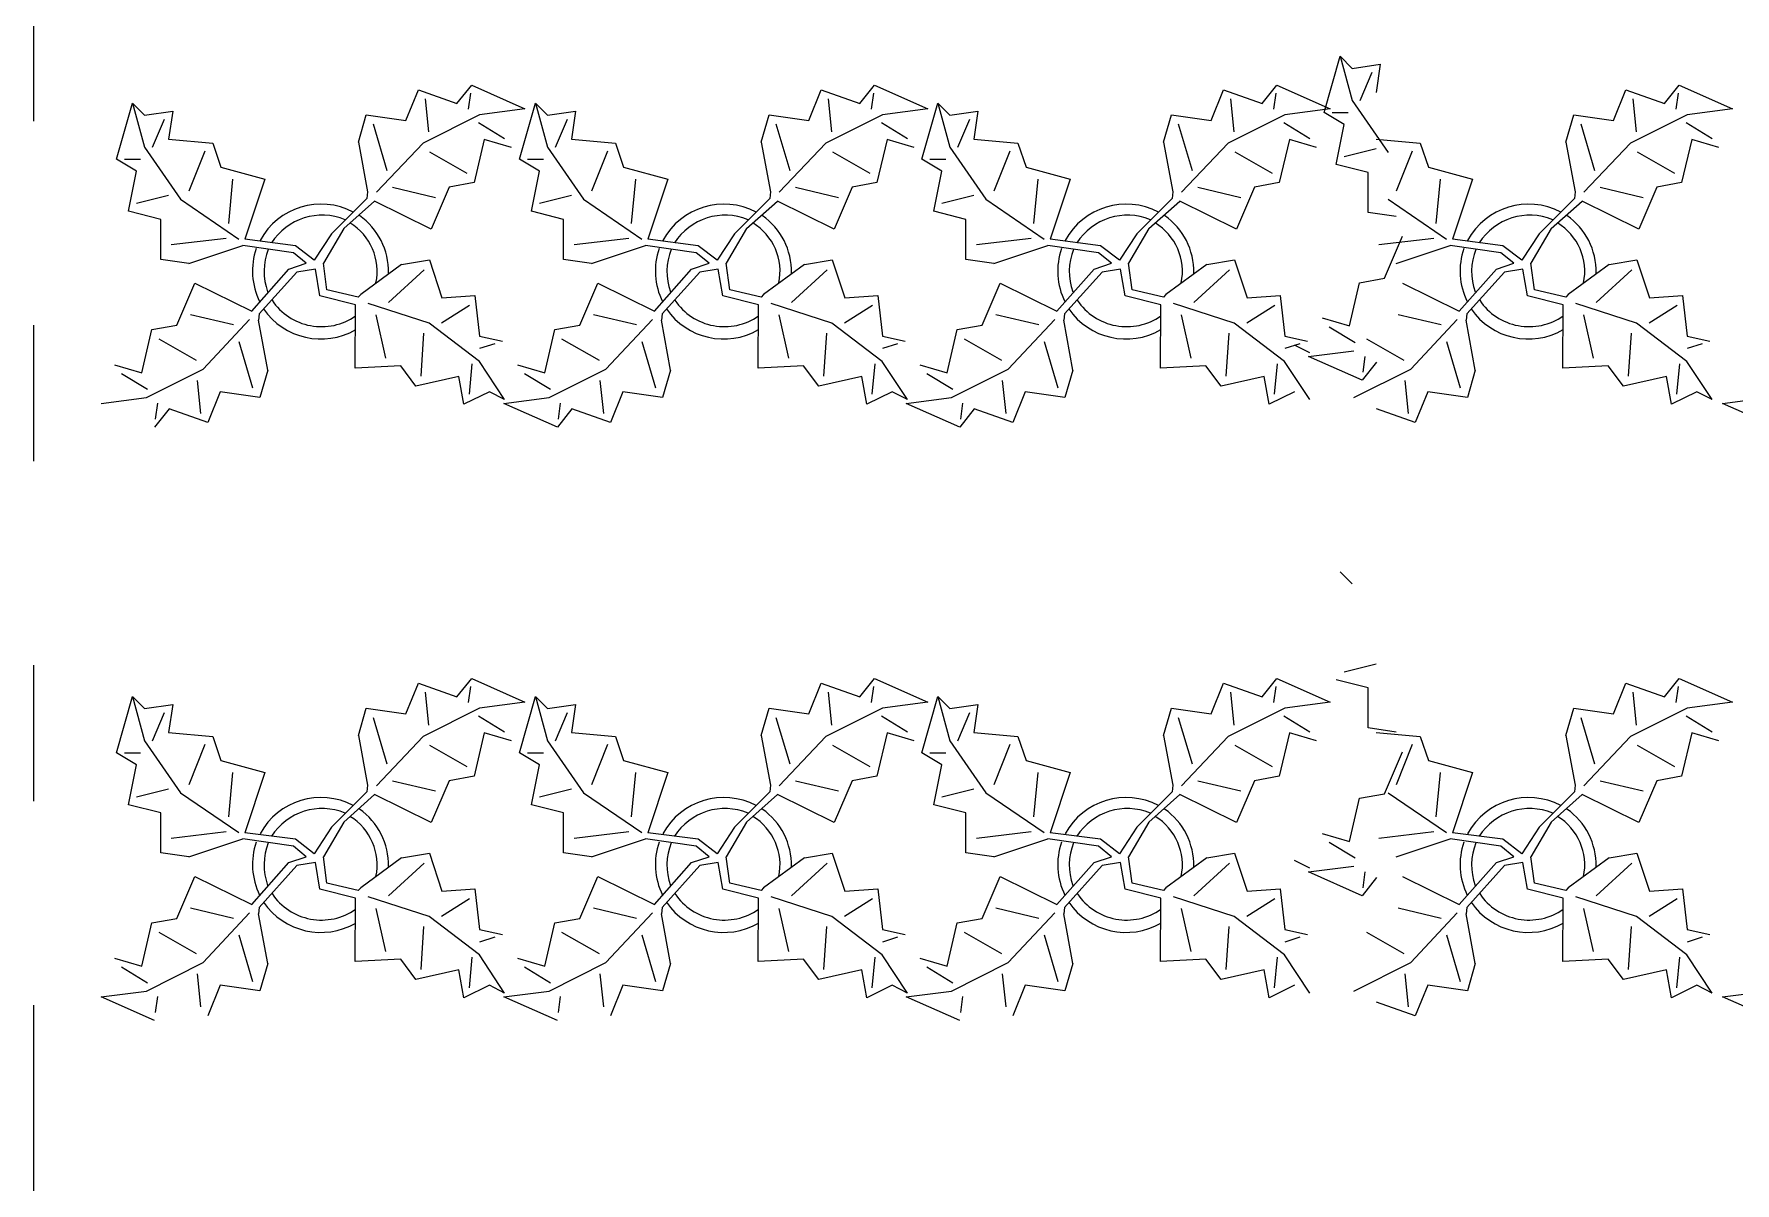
# Model space of a CAD drawing. Header units: inches. Extents: x 8624 to 20537, y 780 to 7738.
# Drawn here: x 9163.5 to 9313.6, y 7158.1 to 7259.5 of the extents above; entities that cross this region are included whole.
import ezdxf

# ---------------------------------------------------------------- set-up
doc = ezdxf.new("R2010")
doc.units = ezdxf.units.IN
doc.header["$MEASUREMENT"] = 0
doc.linetypes.add('ACAD_ISO03W100', pattern=[30, 12, -18])

msp = doc.modelspace()

# ---------------------------------------------------------------- linework, layer by layer
at = {"color": 2, "linetype": 'ACAD_ISO03W100'}
msp.add_line((9163.53, 7161.82), (9163.53, 7721.3), dxfattribs=at)
at = {"color": 114, "linetype": 'Continuous'}
for p, q in [((9277.36, 7252.6), (9278.78, 7257.55)), ((9278.78, 7257.55), (9279.84, 7253.66)), ((9278.78, 7257.55), (9279.84, 7256.49)), ((9279.84, 7256.49), (9282.31, 7256.85)), ((9282.31, 7256.85), (9281.96, 7254.37)), ((9200.85, 7253.4), (9202.15, 7255)), ((9202.15, 7255), (9206.85, 7252.91)), ((9236.4, 7253.4), (9237.69, 7255)), ((9237.69, 7255), (9242.4, 7252.91)), ((9271.9, 7253.4), (9273.19, 7255)), ((9273.19, 7255), (9277.9, 7252.91)), ((9280.55, 7253.66), (9281.61, 7256.14)), ((9307.4, 7253.4), (9308.69, 7255)), ((9308.69, 7255), (9313.4, 7252.91)), ((9170.82, 7248.47), (9172.23, 7253.42)), ((9172.23, 7253.42), (9173.29, 7249.53)), ((9172.23, 7253.42), (9173.29, 7252.36)), ((9196.35, 7251.89), (9197.45, 7254.59)), ((9197.45, 7254.59), (9200.85, 7253.4)), ((9198.05, 7253.79), (9198.35, 7250.89)), ((9202.05, 7254.3), (9201.85, 7252.9)), ((9206.36, 7248.47), (9207.78, 7253.42)), ((9207.78, 7253.42), (9208.84, 7249.53)), ((9207.78, 7253.42), (9208.84, 7252.36)), ((9231.9, 7251.89), (9232.99, 7254.59)), ((9232.99, 7254.59), (9236.4, 7253.4)), ((9233.59, 7253.79), (9233.9, 7250.89)), ((9237.59, 7254.3), (9237.4, 7252.9)), ((9241.86, 7248.47), (9243.28, 7253.42)), ((9243.28, 7253.42), (9244.34, 7249.53)), ((9243.28, 7253.42), (9244.34, 7252.36)), ((9267.4, 7251.89), (9268.49, 7254.59)), ((9268.49, 7254.59), (9271.9, 7253.4)), ((9269.09, 7253.79), (9269.4, 7250.89)), ((9273.09, 7254.3), (9272.9, 7252.9)), ((9279.84, 7253.66), (9283.02, 7249.07)), ((9302.9, 7251.89), (9303.99, 7254.59)), ((9303.99, 7254.59), (9307.4, 7253.4)), ((9304.59, 7253.79), (9304.9, 7250.89)), ((9308.59, 7254.3), (9308.4, 7252.9)), ((9173.29, 7252.36), (9175.77, 7252.71)), ((9174, 7249.53), (9175.06, 7252)), ((9175.77, 7252.71), (9175.41, 7250.23)), ((9192.16, 7249.98), (9192.85, 7252.38)), ((9192.85, 7252.38), (9196.35, 7251.89)), ((9202.85, 7252.4), (9197.86, 7249.89)), ((9206.85, 7252.91), (9202.85, 7252.4)), ((9208.84, 7252.36), (9211.31, 7252.71)), ((9209.55, 7249.53), (9210.61, 7252)), ((9211.31, 7252.71), (9210.96, 7250.23)), ((9227.7, 7249.98), (9228.4, 7252.38)), ((9228.4, 7252.38), (9231.9, 7251.89)), ((9238.4, 7252.4), (9233.4, 7249.89)), ((9242.4, 7252.91), (9238.4, 7252.4)), ((9244.34, 7252.36), (9246.81, 7252.71)), ((9245.05, 7249.53), (9246.11, 7252)), ((9246.81, 7252.71), (9246.46, 7250.23)), ((9263.2, 7249.98), (9263.9, 7252.38)), ((9263.9, 7252.38), (9267.4, 7251.89)), ((9273.9, 7252.4), (9268.9, 7249.89)), ((9277.9, 7252.91), (9273.9, 7252.4)), ((9279.13, 7251.54), (9277.36, 7252.6)), ((9278.07, 7252.6), (9279.49, 7252.6)), ((9298.7, 7249.98), (9299.4, 7252.38)), ((9299.4, 7252.38), (9302.9, 7251.89)), ((9309.4, 7252.4), (9304.4, 7249.89)), ((9313.4, 7252.91), (9309.4, 7252.4)), ((9193.45, 7251.58), (9194.66, 7247.48)), ((9202.75, 7251.7), (9205.06, 7250.31)), ((9229, 7251.58), (9230.21, 7247.48)), ((9238.3, 7251.7), (9240.6, 7250.31)), ((9264.5, 7251.58), (9265.71, 7247.48)), ((9273.8, 7251.7), (9276.1, 7250.31)), ((9278.42, 7248.01), (9279.13, 7251.54)), ((9300, 7251.58), (9301.21, 7247.48)), ((9309.3, 7251.7), (9311.6, 7250.31)), ((9173.29, 7249.53), (9176.47, 7244.93)), ((9175.41, 7250.23), (9179.3, 7249.88)), ((9178.6, 7249.17), (9177.18, 7245.64)), ((9179.3, 7249.88), (9180.01, 7247.76)), ((9192.16, 7249.98), (9192.97, 7245.58)), ((9197.86, 7249.89), (9193.75, 7245.55)), ((9201.76, 7247.2), (9198.46, 7249.09)), ((9203.26, 7250.2), (9202.36, 7246.4)), ((9205.66, 7249.51), (9203.26, 7250.2)), ((9208.84, 7249.53), (9212.02, 7244.93)), ((9210.96, 7250.23), (9214.85, 7249.88)), ((9214.14, 7249.17), (9212.73, 7245.64)), ((9214.85, 7249.88), (9215.56, 7247.76)), ((9227.7, 7249.98), (9228.51, 7245.58)), ((9233.4, 7249.89), (9229.29, 7245.55)), ((9237.31, 7247.2), (9234.01, 7249.09)), ((9238.8, 7250.2), (9237.91, 7246.4)), ((9241.2, 7249.51), (9238.8, 7250.2)), ((9244.34, 7249.53), (9247.52, 7244.93)), ((9246.46, 7250.23), (9250.35, 7249.88)), ((9249.64, 7249.17), (9248.23, 7245.64)), ((9250.35, 7249.88), (9251.06, 7247.76)), ((9263.2, 7249.98), (9264.01, 7245.58)), ((9268.9, 7249.89), (9264.79, 7245.55)), ((9272.81, 7247.2), (9269.51, 7249.09)), ((9274.3, 7250.2), (9273.41, 7246.4)), ((9276.7, 7249.51), (9274.3, 7250.2)), ((9279.13, 7248.72), (9281.96, 7249.42)), ((9281.96, 7250.23), (9285.85, 7249.88)), ((9285.14, 7249.17), (9283.73, 7245.64)), ((9285.85, 7249.88), (9286.56, 7247.76)), ((9298.7, 7249.98), (9299.51, 7245.58)), ((9304.4, 7249.89), (9300.29, 7245.55)), ((9308.31, 7247.2), (9305.01, 7249.09)), ((9309.8, 7250.2), (9308.91, 7246.4)), ((9312.2, 7249.51), (9309.8, 7250.2)), ((9172.59, 7247.41), (9170.82, 7248.47)), ((9171.52, 7248.47), (9172.94, 7248.47)), ((9180.01, 7247.76), (9183.9, 7246.7)), ((9208.13, 7247.41), (9206.36, 7248.47)), ((9207.07, 7248.47), (9208.49, 7248.47)), ((9215.56, 7247.76), (9219.45, 7246.7)), ((9243.63, 7247.41), (9241.86, 7248.47)), ((9242.57, 7248.47), (9243.99, 7248.47)), ((9251.06, 7247.76), (9254.95, 7246.7)), ((9281.25, 7247.3), (9278.42, 7248.01)), ((9286.56, 7247.76), (9290.45, 7246.7)), ((9171.88, 7243.87), (9172.59, 7247.41)), ((9180.72, 7242.81), (9181.07, 7246.7)), ((9183.9, 7246.7), (9182.13, 7241.4)), ((9195.17, 7245.99), (9198.97, 7245.09)), ((9200.17, 7246), (9198.57, 7242.29)), ((9202.36, 7246.4), (9200.17, 7246)), ((9207.42, 7243.87), (9208.13, 7247.41)), ((9216.26, 7242.81), (9216.62, 7246.7)), ((9219.45, 7246.7), (9217.68, 7241.4)), ((9230.71, 7245.99), (9234.51, 7245.09)), ((9235.71, 7246), (9234.12, 7242.29)), ((9237.91, 7246.4), (9235.71, 7246)), ((9242.92, 7243.87), (9243.63, 7247.41)), ((9251.76, 7242.81), (9252.12, 7246.7)), ((9254.95, 7246.7), (9253.18, 7241.4)), ((9266.21, 7245.99), (9270.01, 7245.09)), ((9271.21, 7246), (9269.62, 7242.29)), ((9273.41, 7246.4), (9271.21, 7246)), ((9281.25, 7243.77), (9281.25, 7247.3)), ((9287.26, 7242.81), (9287.62, 7246.7)), ((9290.45, 7246.7), (9288.68, 7241.4)), ((9301.71, 7245.99), (9305.51, 7245.09)), ((9306.71, 7246), (9305.12, 7242.29)), ((9308.91, 7246.4), (9306.71, 7246)), ((9172.59, 7244.58), (9175.41, 7245.29)), ((9176.47, 7244.93), (9181.62, 7241.41)), ((9192.9, 7245.01), (9189.78, 7241.89)), ((9190.86, 7242.35), (9193.57, 7244.78)), ((9192.97, 7245.58), (9192.9, 7245.01)), ((9198.57, 7242.29), (9193.57, 7244.78)), ((9208.13, 7244.58), (9210.96, 7245.29)), ((9212.02, 7244.93), (9217.17, 7241.41)), ((9228.45, 7245.01), (9225.33, 7241.89)), ((9226.41, 7242.35), (9229.12, 7244.78)), ((9228.51, 7245.58), (9228.45, 7245.01)), ((9234.12, 7242.29), (9229.12, 7244.78)), ((9243.63, 7244.58), (9246.46, 7245.29)), ((9247.52, 7244.93), (9252.67, 7241.41)), ((9263.95, 7245.01), (9260.83, 7241.89)), ((9261.91, 7242.35), (9264.62, 7244.78)), ((9264.01, 7245.58), (9263.95, 7245.01)), ((9269.62, 7242.29), (9264.62, 7244.78)), ((9283.02, 7244.93), (9288.17, 7241.41)), ((9299.45, 7245.01), (9296.33, 7241.89)), ((9297.41, 7242.35), (9300.12, 7244.78)), ((9299.51, 7245.58), (9299.45, 7245.01)), ((9305.12, 7242.29), (9300.12, 7244.78)), ((9174.71, 7243.16), (9171.88, 7243.87)), ((9174.71, 7239.63), (9174.71, 7243.16)), ((9210.25, 7243.16), (9207.42, 7243.87)), ((9210.25, 7239.63), (9210.25, 7243.16)), ((9245.75, 7243.16), (9242.92, 7243.87)), ((9245.75, 7239.63), (9245.75, 7243.16)), ((9283.73, 7243.41), (9281.25, 7243.77)), ((9180.49, 7241.48), (9175.64, 7240.9)), ((9189.78, 7241.89), (9188.25, 7239.55)), ((9190.86, 7242.35), (9189.07, 7239.29)), ((9216.03, 7241.48), (9211.19, 7240.9)), ((9225.33, 7241.89), (9223.8, 7239.55)), ((9226.41, 7242.35), (9224.61, 7239.29)), ((9251.53, 7241.48), (9246.69, 7240.9)), ((9260.83, 7241.89), (9259.3, 7239.55)), ((9261.91, 7242.35), (9260.11, 7239.29)), ((9287.03, 7241.48), (9282.19, 7240.9)), ((9282.69, 7237.97), (9284.28, 7241.67)), ((9296.33, 7241.89), (9294.8, 7239.55)), ((9297.41, 7242.35), (9295.61, 7239.29)), ((9177.18, 7239.27), (9181.95, 7240.85)), ((9186.42, 7240.2), (9181.95, 7240.85)), ((9186.6, 7240.83), (9182.13, 7241.4)), ((9187.54, 7239.29), (9186.42, 7240.2)), ((9188.25, 7239.55), (9186.6, 7240.83)), ((9212.73, 7239.27), (9217.49, 7240.85)), ((9221.97, 7240.2), (9217.49, 7240.85)), ((9222.14, 7240.83), (9217.68, 7241.4)), ((9223.09, 7239.29), (9221.97, 7240.2)), ((9223.8, 7239.55), (9222.14, 7240.83)), ((9248.23, 7239.27), (9252.99, 7240.85)), ((9257.47, 7240.2), (9252.99, 7240.85)), ((9257.64, 7240.83), (9253.18, 7241.4)), ((9258.59, 7239.29), (9257.47, 7240.2)), ((9259.3, 7239.55), (9257.64, 7240.83)), ((9283.73, 7239.27), (9288.49, 7240.85)), ((9292.97, 7240.2), (9288.49, 7240.85)), ((9293.14, 7240.83), (9288.68, 7241.4)), ((9294.09, 7239.29), (9292.97, 7240.2)), ((9294.8, 7239.55), (9293.14, 7240.83)), ((9177.18, 7239.27), (9174.71, 7239.63)), ((9182.74, 7235.05), (9186.02, 7238.76)), ((9186.73, 7238.5), (9183.41, 7234.82)), ((9186.02, 7238.76), (9187.54, 7239.29)), ((9188.36, 7238.76), (9186.73, 7238.5)), ((9188.76, 7236.42), (9188.36, 7238.76)), ((9189.37, 7236.94), (9189.07, 7239.29)), ((9195.96, 7239.18), (9192.37, 7236.52)), ((9197.97, 7238.71), (9194.82, 7235.83)), ((9195.96, 7239.18), (9198.43, 7239.6)), ((9198.43, 7239.6), (9199.52, 7236.24)), ((9212.73, 7239.27), (9210.25, 7239.63)), ((9218.29, 7235.05), (9221.56, 7238.76)), ((9222.27, 7238.5), (9218.95, 7234.82)), ((9221.56, 7238.76), (9223.09, 7239.29)), ((9223.9, 7238.76), (9222.27, 7238.5)), ((9224.31, 7236.42), (9223.9, 7238.76)), ((9224.92, 7236.94), (9224.61, 7239.29)), ((9231.51, 7239.18), (9227.91, 7236.52)), ((9233.52, 7238.71), (9230.37, 7235.83)), ((9231.51, 7239.18), (9233.97, 7239.6)), ((9233.97, 7239.6), (9235.07, 7236.24)), ((9248.23, 7239.27), (9245.75, 7239.63)), ((9253.79, 7235.05), (9257.06, 7238.76)), ((9257.77, 7238.5), (9254.45, 7234.82)), ((9257.06, 7238.76), (9258.59, 7239.29)), ((9259.4, 7238.76), (9257.77, 7238.5)), ((9259.81, 7236.42), (9259.4, 7238.76)), ((9260.42, 7236.94), (9260.11, 7239.29)), ((9267.01, 7239.18), (9263.41, 7236.52)), ((9269.02, 7238.71), (9265.87, 7235.83)), ((9267.01, 7239.18), (9269.47, 7239.6)), ((9269.47, 7239.6), (9270.57, 7236.24)), ((9289.29, 7235.05), (9292.56, 7238.76)), ((9293.27, 7238.5), (9289.95, 7234.82)), ((9292.56, 7238.76), (9294.09, 7239.29)), ((9294.9, 7238.76), (9293.27, 7238.5)), ((9295.31, 7236.42), (9294.9, 7238.76)), ((9295.92, 7236.94), (9295.61, 7239.29)), ((9302.51, 7239.18), (9298.91, 7236.52)), ((9304.52, 7238.71), (9301.37, 7235.83)), ((9302.51, 7239.18), (9304.97, 7239.6)), ((9304.97, 7239.6), (9306.07, 7236.24)), ((9176.14, 7233.83), (9177.73, 7237.54)), ((9177.73, 7237.54), (9182.74, 7235.05)), ((9189.37, 7236.94), (9189.37, 7236.94)), ((9192.14, 7236.3), (9189.37, 7236.94)), ((9211.69, 7233.83), (9213.28, 7237.54)), ((9213.28, 7237.54), (9218.29, 7235.05)), ((9224.92, 7236.94), (9224.92, 7236.94)), ((9227.69, 7236.3), (9224.92, 7236.94)), ((9247.19, 7233.83), (9248.78, 7237.54)), ((9248.78, 7237.54), (9253.79, 7235.05)), ((9260.42, 7236.94), (9260.42, 7236.94)), ((9263.19, 7236.3), (9260.42, 7236.94)), ((9279.6, 7233.76), (9280.49, 7237.57)), ((9280.49, 7237.57), (9282.69, 7237.97)), ((9284.28, 7237.54), (9289.29, 7235.05)), ((9295.92, 7236.94), (9295.92, 7236.94)), ((9298.69, 7236.3), (9295.92, 7236.94)), ((9191.91, 7235.63), (9188.76, 7236.42)), ((9191.87, 7230.04), (9191.91, 7235.63)), ((9192.37, 7236.52), (9192.14, 7236.3)), ((9198.39, 7234.01), (9193.03, 7235.74)), ((9201.97, 7235.55), (9199.5, 7234.01)), ((9199.52, 7236.24), (9202.43, 7236.44)), ((9202.43, 7236.44), (9202.85, 7232.86)), ((9227.46, 7235.63), (9224.31, 7236.42)), ((9227.42, 7230.04), (9227.46, 7235.63)), ((9227.91, 7236.52), (9227.69, 7236.3)), ((9233.93, 7234.01), (9228.58, 7235.74)), ((9237.52, 7235.55), (9235.05, 7234.01)), ((9235.07, 7236.24), (9237.98, 7236.44)), ((9237.98, 7236.44), (9238.4, 7232.86)), ((9262.96, 7235.63), (9259.81, 7236.42)), ((9262.92, 7230.04), (9262.96, 7235.63)), ((9263.41, 7236.52), (9263.19, 7236.3)), ((9269.43, 7234.01), (9264.08, 7235.74)), ((9273.02, 7235.55), (9270.55, 7234.01)), ((9270.57, 7236.24), (9273.48, 7236.44)), ((9273.48, 7236.44), (9273.9, 7232.86)), ((9298.46, 7235.63), (9295.31, 7236.42)), ((9298.42, 7230.04), (9298.46, 7235.63)), ((9298.91, 7236.52), (9298.69, 7236.3)), ((9304.93, 7234.01), (9299.58, 7235.74)), ((9308.52, 7235.55), (9306.05, 7234.01)), ((9306.07, 7236.24), (9308.98, 7236.44)), ((9308.98, 7236.44), (9309.4, 7232.86)), ((9181.14, 7233.85), (9177.34, 7234.74)), ((9178.45, 7229.94), (9182.56, 7234.33)), ((9183.41, 7234.82), (9183.34, 7234.25)), ((9184.15, 7229.85), (9183.34, 7234.25)), ((9193.69, 7234.72), (9194.56, 7230.91)), ((9202.83, 7230.63), (9198.39, 7234.01)), ((9216.69, 7233.85), (9212.89, 7234.74)), ((9214, 7229.94), (9218.1, 7234.33)), ((9218.95, 7234.82), (9218.89, 7234.25)), ((9219.7, 7229.85), (9218.89, 7234.25)), ((9229.24, 7234.72), (9230.11, 7230.91)), ((9238.38, 7230.63), (9233.93, 7234.01)), ((9252.19, 7233.85), (9248.39, 7234.74)), ((9249.5, 7229.94), (9253.6, 7234.33)), ((9254.45, 7234.82), (9254.39, 7234.25)), ((9255.2, 7229.85), (9254.39, 7234.25)), ((9264.74, 7234.72), (9265.61, 7230.91)), ((9273.88, 7230.63), (9269.43, 7234.01)), ((9277.2, 7234.46), (9279.6, 7233.76)), ((9287.69, 7233.85), (9283.89, 7234.74)), ((9285, 7229.94), (9289.1, 7234.33)), ((9289.95, 7234.82), (9289.89, 7234.25)), ((9290.7, 7229.85), (9289.89, 7234.25)), ((9300.24, 7234.72), (9301.11, 7230.91)), ((9309.38, 7230.63), (9304.93, 7234.01)), ((9173.05, 7229.63), (9173.94, 7233.43)), ((9173.94, 7233.43), (9176.14, 7233.83)), ((9174.54, 7232.63), (9177.85, 7230.74)), ((9197.68, 7229.32), (9197.93, 7233.12)), ((9202.85, 7232.86), (9204.86, 7232.4)), ((9208.6, 7229.63), (9209.49, 7233.43)), ((9209.49, 7233.43), (9211.69, 7233.83)), ((9210.09, 7232.63), (9213.4, 7230.74)), ((9233.23, 7229.32), (9233.48, 7233.12)), ((9238.4, 7232.86), (9240.4, 7232.4)), ((9244.1, 7229.63), (9244.99, 7233.43)), ((9244.99, 7233.43), (9247.19, 7233.83)), ((9245.59, 7232.63), (9248.9, 7230.74)), ((9268.73, 7229.32), (9268.98, 7233.12)), ((9273.9, 7232.86), (9275.9, 7232.4)), ((9280.1, 7232.27), (9277.8, 7233.66)), ((9281.09, 7232.63), (9284.4, 7230.74)), ((9304.23, 7229.32), (9304.48, 7233.12)), ((9309.4, 7232.86), (9311.4, 7232.4)), ((9182.85, 7228.25), (9181.64, 7232.35)), ((9204.19, 7232.18), (9202.84, 7231.75)), ((9218.4, 7228.25), (9217.19, 7232.35)), ((9239.73, 7232.18), (9238.39, 7231.75)), ((9253.9, 7228.25), (9252.69, 7232.35)), ((9275.23, 7232.18), (9273.89, 7231.75)), ((9276.09, 7231.39), (9274.75, 7232.07)), ((9276, 7231.06), (9280, 7231.56)), ((9280.71, 7228.97), (9276, 7231.06)), ((9280.81, 7229.67), (9281, 7231.07)), ((9289.4, 7228.25), (9288.19, 7232.35)), ((9310.73, 7232.18), (9309.39, 7231.75)), ((9170.65, 7230.32), (9173.05, 7229.63)), ((9173.55, 7228.13), (9171.25, 7229.52)), ((9173.46, 7227.43), (9178.45, 7229.94)), ((9184.15, 7229.85), (9183.46, 7227.45)), ((9195.9, 7230.23), (9191.87, 7230.04)), ((9197.22, 7228.43), (9195.9, 7230.23)), ((9202.16, 7230.41), (9201.92, 7227.73)), ((9205.04, 7227.26), (9202.83, 7230.63)), ((9206.2, 7230.32), (9208.6, 7229.63)), ((9209.1, 7228.13), (9206.8, 7229.52)), ((9209, 7227.43), (9214, 7229.94)), ((9219.7, 7229.85), (9219, 7227.45)), ((9231.44, 7230.23), (9227.42, 7230.04)), ((9232.77, 7228.43), (9231.44, 7230.23)), ((9237.71, 7230.41), (9237.46, 7227.73)), ((9240.59, 7227.26), (9238.38, 7230.63)), ((9241.7, 7230.32), (9244.1, 7229.63)), ((9244.6, 7228.13), (9242.3, 7229.52)), ((9244.5, 7227.43), (9249.5, 7229.94)), ((9255.2, 7229.85), (9254.5, 7227.45)), ((9266.94, 7230.23), (9262.92, 7230.04)), ((9268.27, 7228.43), (9266.94, 7230.23)), ((9273.21, 7230.41), (9272.96, 7227.73)), ((9276.09, 7227.26), (9273.88, 7230.63)), ((9280, 7227.43), (9285, 7229.94)), ((9282, 7230.57), (9280.71, 7228.97)), ((9290.7, 7229.85), (9290, 7227.45)), ((9302.44, 7230.23), (9298.42, 7230.04)), ((9303.77, 7228.43), (9302.44, 7230.23)), ((9308.71, 7230.41), (9308.46, 7227.73)), ((9311.59, 7227.26), (9309.38, 7230.63)), ((9178.26, 7226.04), (9177.95, 7228.94)), ((9179.95, 7227.94), (9178.86, 7225.24)), ((9183.46, 7227.45), (9179.95, 7227.94)), ((9201.03, 7229.3), (9197.22, 7228.43)), ((9201.46, 7226.84), (9201.03, 7229.3)), ((9203.71, 7227.94), (9201.46, 7226.84)), ((9205.04, 7227.26), (9203.71, 7227.94)), ((9213.81, 7226.04), (9213.5, 7228.94)), ((9215.5, 7227.94), (9214.41, 7225.24)), ((9219, 7227.45), (9215.5, 7227.94)), ((9236.58, 7229.3), (9232.77, 7228.43)), ((9237.01, 7226.84), (9236.58, 7229.3)), ((9239.25, 7227.94), (9237.01, 7226.84)), ((9240.59, 7227.26), (9239.25, 7227.94)), ((9249.31, 7226.04), (9249, 7228.94)), ((9251, 7227.94), (9249.91, 7225.24)), ((9254.5, 7227.45), (9251, 7227.94)), ((9272.08, 7229.3), (9268.27, 7228.43)), ((9272.51, 7226.84), (9272.08, 7229.3)), ((9274.75, 7227.94), (9272.51, 7226.84)), ((9284.81, 7226.04), (9284.5, 7228.94)), ((9286.5, 7227.94), (9285.41, 7225.24)), ((9290, 7227.45), (9286.5, 7227.94)), ((9307.58, 7229.3), (9303.77, 7228.43)), ((9308.01, 7226.84), (9307.58, 7229.3)), ((9310.25, 7227.94), (9308.01, 7226.84)), ((9311.59, 7227.26), (9310.25, 7227.94)), ((9169.46, 7226.92), (9173.46, 7227.43)), ((9175.46, 7226.43), (9174.16, 7224.83)), ((9174.26, 7225.53), (9174.46, 7226.93)), ((9178.86, 7225.24), (9175.46, 7226.43)), ((9205, 7226.92), (9209, 7227.43)), ((9209.71, 7224.83), (9205, 7226.92)), ((9211, 7226.43), (9209.71, 7224.83)), ((9209.81, 7225.53), (9210, 7226.93)), ((9214.41, 7225.24), (9211, 7226.43)), ((9240.5, 7226.92), (9244.5, 7227.43)), ((9245.21, 7224.83), (9240.5, 7226.92)), ((9246.5, 7226.43), (9245.21, 7224.83)), ((9245.31, 7225.53), (9245.5, 7226.93)), ((9249.91, 7225.24), (9246.5, 7226.43)), ((9285.41, 7225.24), (9282, 7226.43)), ((9312.5, 7226.92), (9316.5, 7227.43)), ((9317.21, 7224.83), (9312.5, 7226.92)), ((9278.78, 7212.05), (9279.84, 7210.99)), ((9279.13, 7203.22), (9281.96, 7203.92)), ((9200.85, 7201.02), (9202.15, 7202.63)), ((9202.15, 7202.63), (9206.85, 7200.54)), ((9236.4, 7201.02), (9237.69, 7202.63)), ((9237.69, 7202.63), (9242.4, 7200.54)), ((9271.9, 7201.02), (9273.19, 7202.63)), ((9273.19, 7202.63), (9277.9, 7200.54)), ((9281.25, 7201.8), (9278.42, 7202.51)), ((9307.4, 7201.02), (9308.69, 7202.63)), ((9308.69, 7202.63), (9313.4, 7200.54)), ((9170.82, 7196.09), (9172.23, 7201.04)), ((9172.23, 7201.04), (9173.29, 7197.15)), ((9172.23, 7201.04), (9173.29, 7199.98)), ((9196.35, 7199.51), (9197.45, 7202.22)), ((9197.45, 7202.22), (9200.85, 7201.02)), ((9198.05, 7201.42), (9198.35, 7198.52)), ((9202.05, 7201.93), (9201.85, 7200.53)), ((9206.36, 7196.09), (9207.78, 7201.04)), ((9207.78, 7201.04), (9208.84, 7197.15)), ((9207.78, 7201.04), (9208.84, 7199.98)), ((9231.9, 7199.51), (9232.99, 7202.22)), ((9232.99, 7202.22), (9236.4, 7201.02)), ((9233.59, 7201.42), (9233.9, 7198.52)), ((9237.59, 7201.93), (9237.4, 7200.53)), ((9241.86, 7196.09), (9243.28, 7201.04)), ((9243.28, 7201.04), (9244.34, 7197.15)), ((9243.28, 7201.04), (9244.34, 7199.98)), ((9267.4, 7199.51), (9268.49, 7202.22)), ((9268.49, 7202.22), (9271.9, 7201.02)), ((9269.09, 7201.42), (9269.4, 7198.52)), ((9273.09, 7201.93), (9272.9, 7200.53)), ((9281.25, 7198.27), (9281.25, 7201.8)), ((9302.9, 7199.51), (9303.99, 7202.22)), ((9303.99, 7202.22), (9307.4, 7201.02)), ((9304.59, 7201.42), (9304.9, 7198.52)), ((9308.59, 7201.93), (9308.4, 7200.53)), ((9173.29, 7199.98), (9175.77, 7200.34)), ((9174, 7197.15), (9175.06, 7199.63)), ((9175.77, 7200.34), (9175.41, 7197.86)), ((9192.16, 7197.6), (9192.85, 7200.01)), ((9192.85, 7200.01), (9196.35, 7199.51)), ((9202.85, 7200.03), (9197.86, 7197.52)), ((9206.85, 7200.54), (9202.85, 7200.03)), ((9208.84, 7199.98), (9211.31, 7200.34)), ((9209.55, 7197.15), (9210.61, 7199.63)), ((9211.31, 7200.34), (9210.96, 7197.86)), ((9227.7, 7197.6), (9228.4, 7200.01)), ((9228.4, 7200.01), (9231.9, 7199.51)), ((9238.4, 7200.03), (9233.4, 7197.52)), ((9242.4, 7200.54), (9238.4, 7200.03)), ((9244.34, 7199.98), (9246.81, 7200.34)), ((9245.05, 7197.15), (9246.11, 7199.63)), ((9246.81, 7200.34), (9246.46, 7197.86)), ((9263.2, 7197.6), (9263.9, 7200.01)), ((9263.9, 7200.01), (9267.4, 7199.51)), ((9273.9, 7200.03), (9268.9, 7197.52)), ((9277.9, 7200.54), (9273.9, 7200.03)), ((9298.7, 7197.6), (9299.4, 7200.01)), ((9299.4, 7200.01), (9302.9, 7199.51)), ((9309.4, 7200.03), (9304.4, 7197.52)), ((9313.4, 7200.54), (9309.4, 7200.03)), ((9193.45, 7199.21), (9194.66, 7195.11)), ((9202.75, 7199.33), (9205.06, 7197.93)), ((9229, 7199.21), (9230.21, 7195.11)), ((9238.3, 7199.33), (9240.6, 7197.93)), ((9264.5, 7199.21), (9265.71, 7195.11)), ((9273.8, 7199.33), (9276.1, 7197.93)), ((9283.73, 7197.91), (9281.25, 7198.27)), ((9300, 7199.21), (9301.21, 7195.11)), ((9309.3, 7199.33), (9311.6, 7197.93)), ((9173.29, 7197.15), (9176.47, 7192.56)), ((9175.41, 7197.86), (9179.3, 7197.51)), ((9178.6, 7196.8), (9177.18, 7193.26)), ((9179.3, 7197.51), (9180.01, 7195.39)), ((9192.16, 7197.6), (9192.97, 7193.21)), ((9197.86, 7197.52), (9193.75, 7193.17)), ((9201.76, 7194.83), (9198.46, 7196.72)), ((9203.26, 7197.83), (9202.36, 7194.03)), ((9205.66, 7197.13), (9203.26, 7197.83)), ((9208.84, 7197.15), (9212.02, 7192.56)), ((9210.96, 7197.86), (9214.85, 7197.51)), ((9214.14, 7196.8), (9212.73, 7193.26)), ((9214.85, 7197.51), (9215.56, 7195.39)), ((9227.7, 7197.6), (9228.51, 7193.21)), ((9233.4, 7197.52), (9229.29, 7193.17)), ((9237.31, 7194.83), (9234.01, 7196.72)), ((9238.8, 7197.83), (9237.91, 7194.03)), ((9241.2, 7197.13), (9238.8, 7197.83)), ((9244.34, 7197.15), (9247.52, 7192.56)), ((9246.46, 7197.86), (9250.35, 7197.51)), ((9249.64, 7196.8), (9248.23, 7193.26)), ((9250.35, 7197.51), (9251.06, 7195.39)), ((9263.2, 7197.6), (9264.01, 7193.21)), ((9268.9, 7197.52), (9264.79, 7193.17)), ((9272.81, 7194.83), (9269.51, 7196.72)), ((9274.3, 7197.83), (9273.41, 7194.03)), ((9276.7, 7197.13), (9274.3, 7197.83)), ((9281.96, 7197.86), (9285.85, 7197.51)), ((9285.14, 7196.8), (9283.73, 7193.26)), ((9285.85, 7197.51), (9286.56, 7195.39)), ((9298.7, 7197.6), (9299.51, 7193.21)), ((9304.4, 7197.52), (9300.29, 7193.17)), ((9308.31, 7194.83), (9305.01, 7196.72)), ((9309.8, 7197.83), (9308.91, 7194.03)), ((9312.2, 7197.13), (9309.8, 7197.83)), ((9172.59, 7195.03), (9170.82, 7196.09)), ((9171.52, 7196.09), (9172.94, 7196.09)), ((9171.88, 7191.5), (9172.59, 7195.03)), ((9180.01, 7195.39), (9183.9, 7194.33)), ((9208.13, 7195.03), (9206.36, 7196.09)), ((9207.07, 7196.09), (9208.49, 7196.09)), ((9207.42, 7191.5), (9208.13, 7195.03)), ((9215.56, 7195.39), (9219.45, 7194.33)), ((9243.63, 7195.03), (9241.86, 7196.09)), ((9242.57, 7196.09), (9243.99, 7196.09)), ((9242.92, 7191.5), (9243.63, 7195.03)), ((9251.06, 7195.39), (9254.95, 7194.33)), ((9282.69, 7192.47), (9284.28, 7196.17)), ((9286.56, 7195.39), (9290.45, 7194.33)), ((9180.72, 7190.44), (9181.07, 7194.33)), ((9183.9, 7194.33), (9182.13, 7189.02)), ((9195.17, 7193.61), (9198.97, 7192.72)), ((9200.17, 7193.62), (9198.57, 7189.92)), ((9202.36, 7194.03), (9200.17, 7193.62)), ((9216.26, 7190.44), (9216.62, 7194.33)), ((9219.45, 7194.33), (9217.68, 7189.02)), ((9230.71, 7193.61), (9234.51, 7192.72)), ((9235.71, 7193.62), (9234.12, 7189.92)), ((9237.91, 7194.03), (9235.71, 7193.62)), ((9251.76, 7190.44), (9252.12, 7194.33)), ((9254.95, 7194.33), (9253.18, 7189.02)), ((9266.21, 7193.61), (9270.01, 7192.72)), ((9271.21, 7193.62), (9269.62, 7189.92)), ((9273.41, 7194.03), (9271.21, 7193.62)), ((9287.26, 7190.44), (9287.62, 7194.33)), ((9290.45, 7194.33), (9288.68, 7189.02)), ((9301.71, 7193.61), (9305.51, 7192.72)), ((9306.71, 7193.62), (9305.12, 7189.92)), ((9308.91, 7194.03), (9306.71, 7193.62)), ((9172.59, 7192.2), (9175.41, 7192.91)), ((9176.47, 7192.56), (9181.62, 7189.04)), ((9192.9, 7192.64), (9189.78, 7189.52)), ((9190.86, 7189.97), (9193.57, 7192.41)), ((9192.97, 7193.21), (9192.9, 7192.64)), ((9198.57, 7189.92), (9193.57, 7192.41)), ((9208.13, 7192.2), (9210.96, 7192.91)), ((9212.02, 7192.56), (9217.17, 7189.04)), ((9228.45, 7192.64), (9225.33, 7189.52)), ((9226.41, 7189.97), (9229.12, 7192.41)), ((9228.51, 7193.21), (9228.45, 7192.64)), ((9234.12, 7189.92), (9229.12, 7192.41)), ((9243.63, 7192.2), (9246.46, 7192.91)), ((9247.52, 7192.56), (9252.67, 7189.04)), ((9263.95, 7192.64), (9260.83, 7189.52)), ((9261.91, 7189.97), (9264.62, 7192.41)), ((9264.01, 7193.21), (9263.95, 7192.64)), ((9269.62, 7189.92), (9264.62, 7192.41)), ((9279.6, 7188.26), (9280.49, 7192.07)), ((9280.49, 7192.07), (9282.69, 7192.47)), ((9283.02, 7192.56), (9288.17, 7189.04)), ((9299.45, 7192.64), (9296.33, 7189.52)), ((9297.41, 7189.97), (9300.12, 7192.41)), ((9299.51, 7193.21), (9299.45, 7192.64)), ((9305.12, 7189.92), (9300.12, 7192.41)), ((9174.71, 7190.79), (9171.88, 7191.5)), ((9174.71, 7187.25), (9174.71, 7190.79)), ((9210.25, 7190.79), (9207.42, 7191.5)), ((9210.25, 7187.25), (9210.25, 7190.79)), ((9245.75, 7190.79), (9242.92, 7191.5)), ((9245.75, 7187.25), (9245.75, 7190.79)), ((9180.49, 7189.1), (9175.64, 7188.53)), ((9186.6, 7188.45), (9182.13, 7189.02)), ((9189.78, 7189.52), (9188.25, 7187.17)), ((9190.86, 7189.97), (9189.07, 7186.91)), ((9216.03, 7189.1), (9211.19, 7188.53)), ((9222.14, 7188.45), (9217.68, 7189.02)), ((9225.33, 7189.52), (9223.8, 7187.17)), ((9226.41, 7189.97), (9224.61, 7186.91)), ((9251.53, 7189.1), (9246.69, 7188.53)), ((9257.64, 7188.45), (9253.18, 7189.02)), ((9260.83, 7189.52), (9259.3, 7187.17)), ((9261.91, 7189.97), (9260.11, 7186.91)), ((9277.2, 7188.96), (9279.6, 7188.26)), ((9287.03, 7189.1), (9282.19, 7188.53)), ((9293.14, 7188.45), (9288.68, 7189.02)), ((9296.33, 7189.52), (9294.8, 7187.17)), ((9297.41, 7189.97), (9295.61, 7186.91)), ((9177.18, 7186.9), (9181.95, 7188.48)), ((9186.42, 7187.83), (9181.95, 7188.48)), ((9187.54, 7186.91), (9186.42, 7187.83)), ((9188.25, 7187.17), (9186.6, 7188.45)), ((9212.73, 7186.9), (9217.49, 7188.48)), ((9221.97, 7187.83), (9217.49, 7188.48)), ((9223.09, 7186.91), (9221.97, 7187.83)), ((9223.8, 7187.17), (9222.14, 7188.45)), ((9248.23, 7186.9), (9252.99, 7188.48)), ((9257.47, 7187.83), (9252.99, 7188.48)), ((9258.59, 7186.91), (9257.47, 7187.83)), ((9259.3, 7187.17), (9257.64, 7188.45)), ((9280.1, 7186.77), (9277.8, 7188.16)), ((9283.73, 7186.9), (9288.49, 7188.48)), ((9292.97, 7187.83), (9288.49, 7188.48)), ((9294.09, 7186.91), (9292.97, 7187.83)), ((9294.8, 7187.17), (9293.14, 7188.45)), ((9177.18, 7186.9), (9174.71, 7187.25)), ((9182.74, 7182.68), (9186.02, 7186.39)), ((9186.73, 7186.13), (9183.41, 7182.44)), ((9186.02, 7186.39), (9187.54, 7186.91)), ((9188.36, 7186.39), (9186.73, 7186.13)), ((9188.76, 7184.04), (9188.36, 7186.39)), ((9189.37, 7184.56), (9189.07, 7186.91)), ((9195.96, 7186.8), (9192.37, 7184.15)), ((9197.97, 7186.34), (9194.82, 7183.46)), ((9195.96, 7186.8), (9198.43, 7187.23)), ((9198.43, 7187.23), (9199.52, 7183.87)), ((9212.73, 7186.9), (9210.25, 7187.25)), ((9218.29, 7182.68), (9221.56, 7186.39)), ((9222.27, 7186.13), (9218.95, 7182.44)), ((9221.56, 7186.39), (9223.09, 7186.91)), ((9223.9, 7186.39), (9222.27, 7186.13)), ((9224.31, 7184.04), (9223.9, 7186.39)), ((9224.92, 7184.56), (9224.61, 7186.91)), ((9231.51, 7186.8), (9227.91, 7184.15)), ((9233.52, 7186.34), (9230.37, 7183.46)), ((9231.51, 7186.8), (9233.97, 7187.23)), ((9233.97, 7187.23), (9235.07, 7183.87)), ((9248.23, 7186.9), (9245.75, 7187.25)), ((9253.79, 7182.68), (9257.06, 7186.39)), ((9257.77, 7186.13), (9254.45, 7182.44)), ((9257.06, 7186.39), (9258.59, 7186.91)), ((9259.4, 7186.39), (9257.77, 7186.13)), ((9259.81, 7184.04), (9259.4, 7186.39)), ((9260.42, 7184.56), (9260.11, 7186.91)), ((9267.01, 7186.8), (9263.41, 7184.15)), ((9269.02, 7186.34), (9265.87, 7183.46)), ((9267.01, 7186.8), (9269.47, 7187.23)), ((9269.47, 7187.23), (9270.57, 7183.87)), ((9276.09, 7185.89), (9274.75, 7186.57)), ((9276, 7185.56), (9280, 7186.06)), ((9289.29, 7182.68), (9292.56, 7186.39)), ((9293.27, 7186.13), (9289.95, 7182.44)), ((9292.56, 7186.39), (9294.09, 7186.91)), ((9294.9, 7186.39), (9293.27, 7186.13)), ((9295.31, 7184.04), (9294.9, 7186.39)), ((9295.92, 7184.56), (9295.61, 7186.91)), ((9302.51, 7186.8), (9298.91, 7184.15)), ((9304.52, 7186.34), (9301.37, 7183.46)), ((9302.51, 7186.8), (9304.97, 7187.23)), ((9304.97, 7187.23), (9306.07, 7183.87)), ((9176.14, 7181.46), (9177.73, 7185.16)), ((9177.73, 7185.16), (9182.74, 7182.68)), ((9189.37, 7184.56), (9189.37, 7184.56)), ((9192.14, 7183.92), (9189.37, 7184.56)), ((9211.69, 7181.46), (9213.28, 7185.16)), ((9213.28, 7185.16), (9218.29, 7182.68)), ((9224.92, 7184.56), (9224.92, 7184.56)), ((9227.69, 7183.92), (9224.92, 7184.56)), ((9247.19, 7181.46), (9248.78, 7185.16)), ((9248.78, 7185.16), (9253.79, 7182.68)), ((9260.42, 7184.56), (9260.42, 7184.56)), ((9263.19, 7183.92), (9260.42, 7184.56)), ((9280.71, 7183.47), (9276, 7185.56)), ((9282, 7185.07), (9280.71, 7183.47)), ((9280.81, 7184.17), (9281, 7185.57)), ((9284.28, 7185.16), (9289.29, 7182.68)), ((9295.92, 7184.56), (9295.92, 7184.56)), ((9298.69, 7183.92), (9295.92, 7184.56)), ((9191.91, 7183.26), (9188.76, 7184.04)), ((9191.87, 7177.67), (9191.91, 7183.26)), ((9192.37, 7184.15), (9192.14, 7183.92)), ((9198.39, 7181.64), (9193.03, 7183.37)), ((9201.97, 7183.18), (9199.5, 7181.63)), ((9199.52, 7183.87), (9202.43, 7184.07)), ((9202.43, 7184.07), (9202.85, 7180.49)), ((9227.46, 7183.26), (9224.31, 7184.04)), ((9227.42, 7177.67), (9227.46, 7183.26)), ((9227.91, 7184.15), (9227.69, 7183.92)), ((9233.93, 7181.64), (9228.58, 7183.37)), ((9237.52, 7183.18), (9235.05, 7181.63)), ((9235.07, 7183.87), (9237.98, 7184.07)), ((9237.98, 7184.07), (9238.4, 7180.49)), ((9262.96, 7183.26), (9259.81, 7184.04)), ((9262.92, 7177.67), (9262.96, 7183.26)), ((9263.41, 7184.15), (9263.19, 7183.92)), ((9269.43, 7181.64), (9264.08, 7183.37)), ((9273.02, 7183.18), (9270.55, 7181.63)), ((9270.57, 7183.87), (9273.48, 7184.07)), ((9273.48, 7184.07), (9273.9, 7180.49)), ((9298.46, 7183.26), (9295.31, 7184.04)), ((9298.42, 7177.67), (9298.46, 7183.26)), ((9298.91, 7184.15), (9298.69, 7183.92)), ((9304.93, 7181.64), (9299.58, 7183.37)), ((9308.52, 7183.18), (9306.05, 7181.63)), ((9306.07, 7183.87), (9308.98, 7184.07)), ((9308.98, 7184.07), (9309.4, 7180.49)), ((9173.94, 7181.06), (9176.14, 7181.46)), ((9181.14, 7181.47), (9177.34, 7182.36)), ((9178.45, 7177.57), (9182.56, 7181.96)), ((9183.41, 7182.44), (9183.34, 7181.88)), ((9184.15, 7177.48), (9183.34, 7181.88)), ((9193.69, 7182.35), (9194.56, 7178.54)), ((9202.83, 7178.25), (9198.39, 7181.64)), ((9209.49, 7181.06), (9211.69, 7181.46)), ((9216.69, 7181.47), (9212.89, 7182.36)), ((9214, 7177.57), (9218.1, 7181.96)), ((9218.95, 7182.44), (9218.89, 7181.88)), ((9219.7, 7177.48), (9218.89, 7181.88)), ((9229.24, 7182.35), (9230.11, 7178.54)), ((9238.38, 7178.25), (9233.93, 7181.64)), ((9244.99, 7181.06), (9247.19, 7181.46)), ((9252.19, 7181.47), (9248.39, 7182.36)), ((9249.5, 7177.57), (9253.6, 7181.96)), ((9254.45, 7182.44), (9254.39, 7181.88)), ((9255.2, 7177.48), (9254.39, 7181.88)), ((9264.74, 7182.35), (9265.61, 7178.54)), ((9273.88, 7178.25), (9269.43, 7181.64)), ((9287.69, 7181.47), (9283.89, 7182.36)), ((9285, 7177.57), (9289.1, 7181.96)), ((9289.95, 7182.44), (9289.89, 7181.88)), ((9290.7, 7177.48), (9289.89, 7181.88)), ((9300.24, 7182.35), (9301.11, 7178.54)), ((9309.38, 7178.25), (9304.93, 7181.64)), ((9173.05, 7177.25), (9173.94, 7181.06)), ((9174.54, 7180.26), (9177.85, 7178.36)), ((9182.85, 7175.88), (9181.64, 7179.97)), ((9197.68, 7176.95), (9197.93, 7180.75)), ((9202.85, 7180.49), (9204.86, 7180.03)), ((9208.6, 7177.25), (9209.49, 7181.06)), ((9210.09, 7180.26), (9213.4, 7178.36)), ((9218.4, 7175.88), (9217.19, 7179.97)), ((9233.23, 7176.95), (9233.48, 7180.75)), ((9238.4, 7180.49), (9240.4, 7180.03)), ((9244.1, 7177.25), (9244.99, 7181.06)), ((9245.59, 7180.26), (9248.9, 7178.36)), ((9253.9, 7175.88), (9252.69, 7179.97)), ((9268.73, 7176.95), (9268.98, 7180.75)), ((9273.9, 7180.49), (9275.9, 7180.03)), ((9281.09, 7180.26), (9284.4, 7178.36)), ((9289.4, 7175.88), (9288.19, 7179.97)), ((9304.23, 7176.95), (9304.48, 7180.75)), ((9309.4, 7180.49), (9311.4, 7180.03)), ((9204.19, 7179.81), (9202.84, 7179.37)), ((9239.73, 7179.81), (9238.39, 7179.37)), ((9275.23, 7179.81), (9273.89, 7179.37)), ((9310.73, 7179.81), (9309.39, 7179.37)), ((9170.65, 7177.95), (9173.05, 7177.25)), ((9173.55, 7175.75), (9171.25, 7177.15)), ((9173.46, 7175.05), (9178.45, 7177.57)), ((9184.15, 7177.48), (9183.46, 7175.08)), ((9195.9, 7177.86), (9191.87, 7177.67)), ((9197.22, 7176.06), (9195.9, 7177.86)), ((9201.03, 7176.93), (9197.22, 7176.06)), ((9201.46, 7174.46), (9201.03, 7176.93)), ((9202.16, 7178.03), (9201.92, 7175.35)), ((9205.04, 7174.88), (9202.83, 7178.25)), ((9206.2, 7177.95), (9208.6, 7177.25)), ((9209.1, 7175.75), (9206.8, 7177.15)), ((9209, 7175.05), (9214, 7177.57)), ((9219.7, 7177.48), (9219, 7175.08)), ((9231.44, 7177.86), (9227.42, 7177.67)), ((9232.77, 7176.06), (9231.44, 7177.86)), ((9236.58, 7176.93), (9232.77, 7176.06)), ((9237.01, 7174.46), (9236.58, 7176.93)), ((9237.71, 7178.03), (9237.46, 7175.35)), ((9240.59, 7174.88), (9238.38, 7178.25)), ((9241.7, 7177.95), (9244.1, 7177.25)), ((9244.6, 7175.75), (9242.3, 7177.15)), ((9244.5, 7175.05), (9249.5, 7177.57)), ((9255.2, 7177.48), (9254.5, 7175.08)), ((9266.94, 7177.86), (9262.92, 7177.67)), ((9268.27, 7176.06), (9266.94, 7177.86)), ((9272.08, 7176.93), (9268.27, 7176.06)), ((9272.51, 7174.46), (9272.08, 7176.93)), ((9273.21, 7178.03), (9272.96, 7175.35)), ((9276.09, 7174.88), (9273.88, 7178.25)), ((9280, 7175.05), (9285, 7177.57)), ((9290.7, 7177.48), (9290, 7175.08)), ((9302.44, 7177.86), (9298.42, 7177.67)), ((9303.77, 7176.06), (9302.44, 7177.86)), ((9307.58, 7176.93), (9303.77, 7176.06)), ((9308.01, 7174.46), (9307.58, 7176.93)), ((9308.71, 7178.03), (9308.46, 7175.35)), ((9311.59, 7174.88), (9309.38, 7178.25)), ((9178.26, 7173.66), (9177.95, 7176.56)), ((9179.95, 7175.57), (9178.86, 7172.87)), ((9183.46, 7175.08), (9179.95, 7175.57)), ((9203.71, 7175.56), (9201.46, 7174.46)), ((9205.04, 7174.88), (9203.71, 7175.56)), ((9213.81, 7173.66), (9213.5, 7176.56)), ((9215.5, 7175.57), (9214.41, 7172.87)), ((9219, 7175.08), (9215.5, 7175.57)), ((9239.25, 7175.56), (9237.01, 7174.46)), ((9240.59, 7174.88), (9239.25, 7175.56)), ((9249.31, 7173.66), (9249, 7176.56)), ((9251, 7175.57), (9249.91, 7172.87)), ((9254.5, 7175.08), (9251, 7175.57)), ((9274.75, 7175.56), (9272.51, 7174.46)), ((9284.81, 7173.66), (9284.5, 7176.56)), ((9286.5, 7175.57), (9285.41, 7172.87)), ((9290, 7175.08), (9286.5, 7175.57)), ((9310.25, 7175.56), (9308.01, 7174.46)), ((9311.59, 7174.88), (9310.25, 7175.56)), ((9169.46, 7174.54), (9173.46, 7175.05)), ((9174.16, 7172.46), (9169.46, 7174.54)), ((9174.26, 7173.16), (9174.46, 7174.56)), ((9205, 7174.54), (9209, 7175.05)), ((9209.71, 7172.46), (9205, 7174.54)), ((9209.81, 7173.16), (9210, 7174.56)), ((9240.5, 7174.54), (9244.5, 7175.05)), ((9245.21, 7172.46), (9240.5, 7174.54)), ((9245.31, 7173.16), (9245.5, 7174.56)), ((9285.41, 7172.87), (9282, 7174.06)), ((9312.5, 7174.54), (9316.5, 7175.05)), ((9317.21, 7172.46), (9312.5, 7174.54))]:
    msp.add_line(p, q, dxfattribs=at)
msp.add_line((9163.53, 7149.82), (9163.53, 7161.82))
for centre, radius, start, end in [((9188.87, 7238.35), 6.15, 62.5812, 151.2714), ((9224.41, 7238.35), 6.15, 62.5812, 151.2714), ((9259.91, 7238.35), 6.15, 62.5812, 151.2714), ((9295.41, 7238.35), 6.15, 62.5812, 151.2714), ((9188.95, 7238.24), 5.29, 67.3711, 147.472), ((9188.81, 7238.57), 6, 358.6147, 55.1169), ((9224.5, 7238.24), 5.29, 67.3711, 147.472), ((9224.36, 7238.57), 6, 358.6147, 55.1169), ((9260, 7238.24), 5.29, 67.3711, 147.472), ((9259.86, 7238.57), 6, 358.6147, 55.1169), ((9295.5, 7238.24), 5.29, 67.3711, 147.472), ((9295.36, 7238.57), 6, 358.6147, 55.1169), ((9188.81, 7238.57), 5, 348.1647, 58.6725), ((9224.36, 7238.57), 5, 348.1647, 58.6725), ((9259.86, 7238.57), 5, 348.1647, 58.6725), ((9295.36, 7238.57), 5, 348.1647, 58.6725), ((9188.94, 7238.6), 6.13, 161.2017, 206.0918), ((9189.11, 7238.57), 5.28, 158.4094, 200.0301), ((9224.49, 7238.6), 6.13, 161.2017, 206.0918), ((9224.66, 7238.57), 5.28, 158.4094, 200.0301), ((9259.99, 7238.6), 6.13, 161.2017, 206.0918), ((9260.16, 7238.57), 5.28, 158.4094, 200.0301), ((9295.49, 7238.6), 6.13, 161.2017, 206.0918), ((9295.66, 7238.57), 5.28, 158.4094, 200.0301), ((9188.9, 7238.94), 5.25, 213.8219, 304.9414), ((9224.45, 7238.94), 5.25, 213.8219, 304.9414), ((9259.95, 7238.94), 5.25, 213.8219, 304.9414), ((9295.45, 7238.94), 5.25, 213.8219, 304.9414), ((9188.84, 7238.73), 6.13, 214.3757, 300.1028), ((9224.39, 7238.73), 6.13, 214.3757, 300.1028), ((9259.89, 7238.73), 6.13, 214.3757, 300.1028), ((9295.39, 7238.73), 6.13, 214.3757, 300.1028), ((9188.87, 7185.98), 6.15, 62.5812, 151.2714), ((9224.41, 7185.98), 6.15, 62.5812, 151.2714), ((9259.91, 7185.98), 6.15, 62.5812, 151.2714), ((9295.41, 7185.98), 6.15, 62.5812, 151.2714), ((9188.95, 7185.87), 5.29, 67.3711, 147.472), ((9188.81, 7186.19), 5, 348.1647, 58.6725), ((9188.81, 7186.19), 6, 358.6147, 55.1169), ((9224.5, 7185.87), 5.29, 67.3711, 147.472), ((9224.36, 7186.19), 5, 348.1647, 58.6725), ((9224.36, 7186.19), 6, 358.6147, 55.1169), ((9260, 7185.87), 5.29, 67.3711, 147.472), ((9259.86, 7186.19), 5, 348.1647, 58.6725), ((9259.86, 7186.19), 6, 358.6147, 55.1169), ((9295.5, 7185.87), 5.29, 67.3711, 147.472), ((9295.36, 7186.19), 5, 348.1647, 58.6725), ((9295.36, 7186.19), 6, 358.6147, 55.1169), ((9188.94, 7186.22), 6.13, 161.2017, 206.0918), ((9189.11, 7186.19), 5.28, 158.4094, 200.0301), ((9224.49, 7186.22), 6.13, 161.2017, 206.0918), ((9224.66, 7186.19), 5.28, 158.4094, 200.0301), ((9259.99, 7186.22), 6.13, 161.2017, 206.0918), ((9260.16, 7186.19), 5.28, 158.4094, 200.0301), ((9295.49, 7186.22), 6.13, 161.2017, 206.0918), ((9295.66, 7186.19), 5.28, 158.4094, 200.0301), ((9188.84, 7186.36), 6.13, 214.3757, 300.1028), ((9188.9, 7186.57), 5.25, 213.8219, 304.9414), ((9224.39, 7186.36), 6.13, 214.3757, 300.1028), ((9224.45, 7186.57), 5.25, 213.8219, 304.9414), ((9259.89, 7186.36), 6.13, 214.3757, 300.1028), ((9259.95, 7186.57), 5.25, 213.8219, 304.9414), ((9295.39, 7186.36), 6.13, 214.3757, 300.1028), ((9295.45, 7186.57), 5.25, 213.8219, 304.9414)]:
    msp.add_arc(centre, radius, start, end, dxfattribs=at)

doc.saveas('drawing.dxf')
